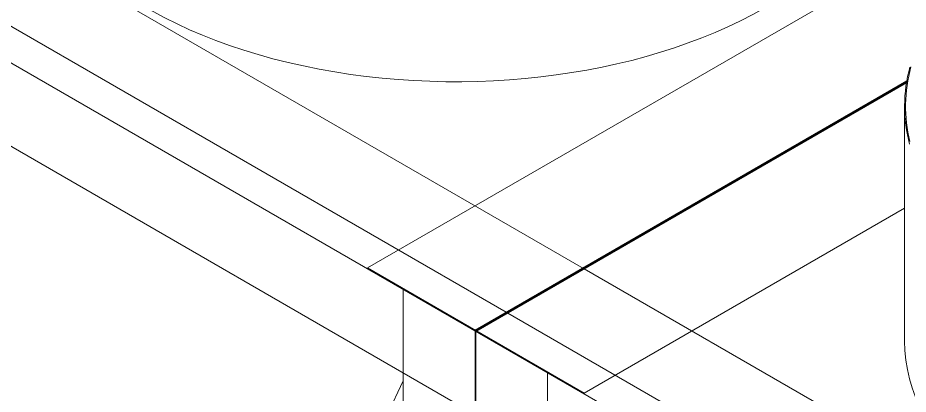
# Model space of a CAD drawing. Header units: millimetres. Extents: x -312439 to 477422, y -331570 to 212570.
# Drawn here: x 397896 to 398430, y 92710 to 92936 of the extents above; entities that cross this region are included whole.
import ezdxf

# ---------------------------------------------------------------- set-up
doc = ezdxf.new("R2010")
doc.units = ezdxf.units.MM

msp = doc.modelspace()

# ---------------------------------------------------------------- linework, layer by layer
at = {"color": 0, "linetype": 'Continuous', "lineweight": 0, "extrusion": (8.40036e-17, 0.816497, 0.57735)}
for p, q in [((398234.965, 92785.714), (396199.388, 93960.955)), ((398188.627, 92759.46), (396153.483, 93934.451)), ((396133.995, 93923.7), (400139.045, 91611.383)), ((398170.005, 92698.203), (396134.428, 93873.444)), ((399095.037, 93357.286), (398105.478, 92785.964)), ((398428.796, 92898.122), (398170.005, 92748.709)), ((398428.701, 92897.567), (398170.005, 92748.209)), ((398170.438, 92747.959), (398428.609, 92897.014)), ((398427.468, 92742.164), (398427.468, 92882.904)), ((398427.468, 92821.846), (398235.398, 92710.954)), ((398235.398, 92710.954), (398105.478, 92785.964)), ((400204.005, 91648.888), (398235.398, 92785.464)), ((398127.131, 92773.462), (398126.698, 92773.212)), ((398126.698, 92773.212), (398126.698, 92371.576)), ((398213.312, 92773.212), (398212.879, 92773.462)), ((398213.745, 92772.962), (398213.312, 92773.212)), ((400158.1, 91622.385), (398189.493, 92758.96)), ((398170.005, 92748.209), (398170.005, 92327.674)), ((398170.438, 92697.953), (398170.438, 92747.959)), ((398213.312, 92723.206), (398213.745, 92723.456)), ((398213.312, 92723.206), (398213.312, 92302.67)), ((397992.92, 92429.914), (398126.698, 92718.329))]:
    msp.add_line(p, q, dxfattribs=at)
at = {"color": 0, "linetype": 'Continuous', "lineweight": 0}
for centre, major_axis, start_param, end_param in [((398158.172, 93049.038), (262.225, 0), 3.1415927, 5.4977871), ((398689.693, 92882.904), (-262.225, 0), 6.126925, 6.4343205), ((398689.693, 92882.904), (-261.613, 0), 6.1262297, 6.4235661), ((398689.693, 92742.164), (262.225, 0), 3.1415927, 5.4977871)]:
    msp.add_ellipse(centre, major_axis=major_axis, ratio=0.5773503, start_param=start_param, end_param=end_param, dxfattribs=at)

doc.saveas('drawing.dxf')
